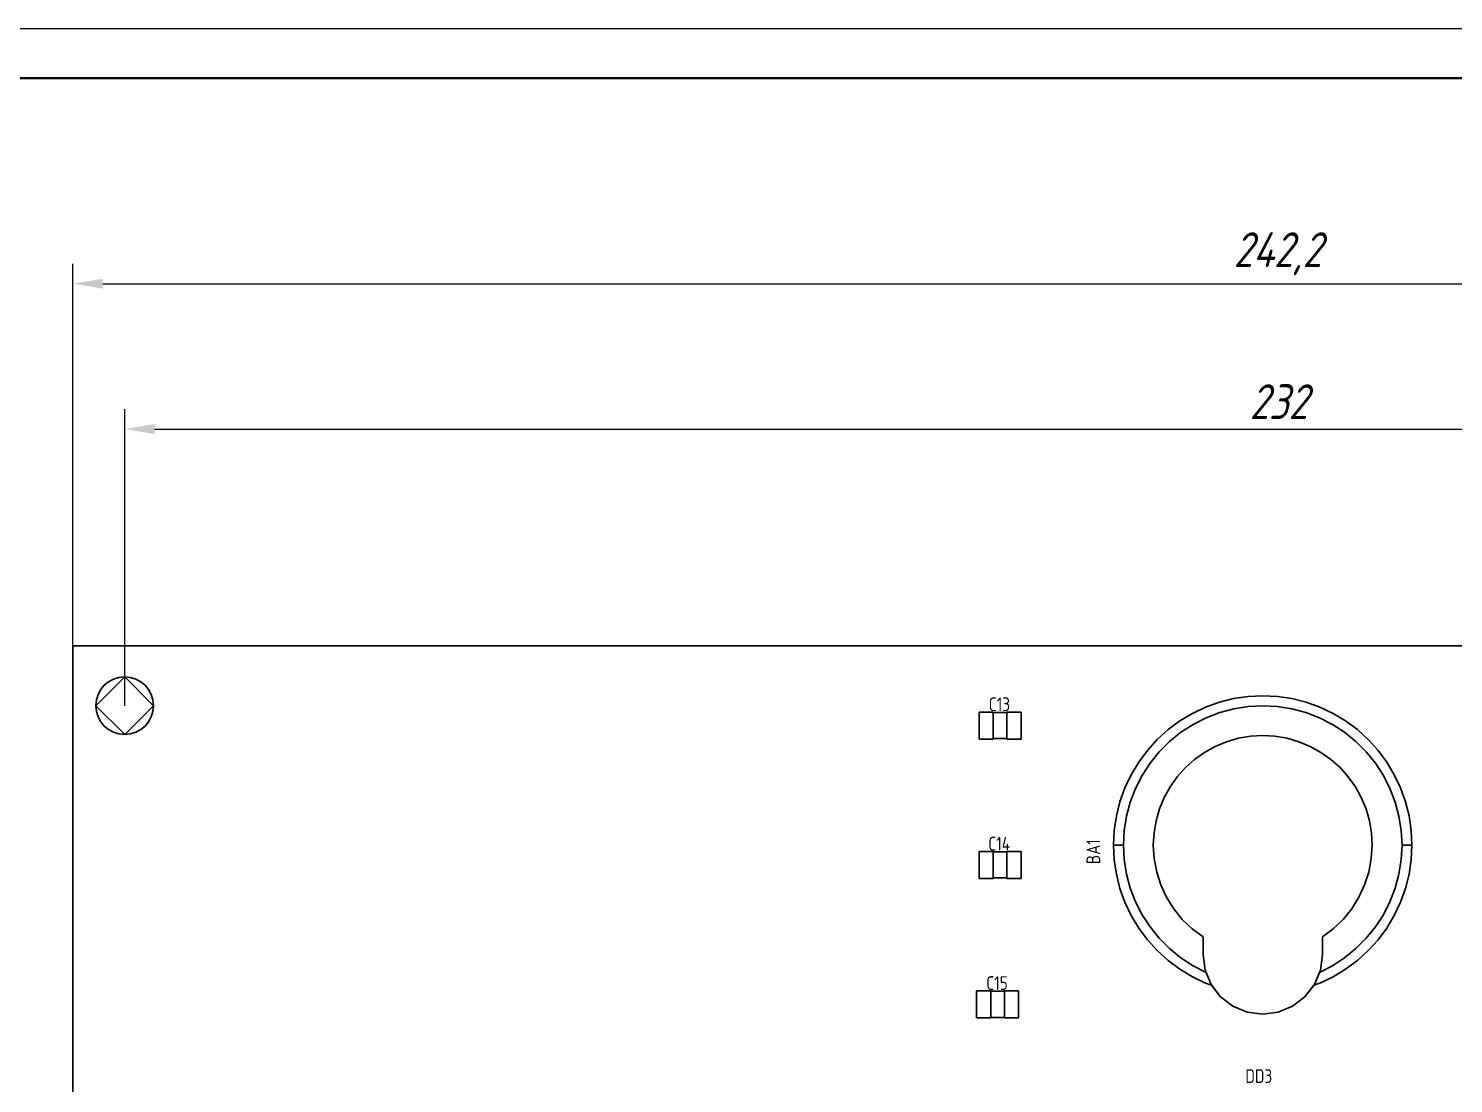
# Model space of a CAD drawing. Extents: x 346 to 4955, y 45 to 639.
# Drawn here: x 3303.7 to 3446.9, y 532.8 to 638.8 of the extents above; entities that cross this region are included whole.
import ezdxf

# ---------------------------------------------------------------- set-up
doc = ezdxf.new("R2010")
doc.units = 0
doc.header["$MEASUREMENT"] = 0
doc.layers.get('0').update_dxf_attribs({"linetype": 'CONTINUOUS'})
doc.layers.get('DEFPOINTS').update_dxf_attribs({"linetype": 'CONTINUOUS'})
doc.layers.add('KONTUR', color=7, linetype='CONTINUOUS')
doc.layers.add('Основная', color=7, linetype='CONTINUOUS', lineweight=40)
doc.styles.add('GOST type A0', font='gost.TTF', dxfattribs={"oblique": 15, "height": 3.5})
doc.dimstyles.new('GOST type A', dxfattribs={"dimtxt": 3.5, "dimasz": 3, "dimexe": 2, "dimexo": 0, "dimgap": 1, "dimtad": 1, "dimtoh": 1, "dimtxsty": 'GOST type A0', "dimcen": 0, "dimazin": 2, "dimtfac": 1, "dimtmove": 0, "dimatfit": 3, "dimfxl": 1, "dimarcsym": 0})

# ---------------------------------------------------------------- blocks, each defined once
blk = doc.blocks.new('*D4')
at = {"color": 0, "lineweight": -2, "transparency": 16777216}
for p, q in [((3313.37, 570.79), (3313.37, 600.58)), ((3545.37, 570.79), (3545.37, 600.58)), ((3316.37, 598.58), (3542.37, 598.58))]:
    blk.add_line(p, q, dxfattribs=at)
at = {"color": 0, "transparency": 16777216}
for points in [[(3316.37, 599.08), (3316.37, 598.08), (3313.37, 598.58)], [(3542.37, 599.08), (3542.37, 598.08), (3545.37, 598.58)]]:
    blk.add_solid(points, dxfattribs=at)
at = {"layer": 'DEFPOINTS', "color": 0, "transparency": 16777216}
for p in [(3545.37, 598.58), (3313.37, 570.79), (3545.37, 570.79)]:
    blk.add_point(p, dxfattribs=at)
at = {"color": 0, "transparency": 16777216, "insert": (3429.37, 601.33), "char_height": 3.5, "attachment_point": 5, "style": 'GOST type A0'}
blk.add_mtext('232', dxfattribs=at)
blk = doc.blocks.new('*D5')
at = {"color": 0, "lineweight": -2, "transparency": 16777216}
for p, q in [((3308.17, 576.79), (3308.17, 615.18)), ((3550.37, 576.79), (3550.37, 615.18)), ((3311.17, 613.18), (3547.37, 613.18))]:
    blk.add_line(p, q, dxfattribs=at)
at = {"color": 0, "transparency": 16777216}
for points in [[(3311.17, 613.68), (3311.17, 612.68), (3308.17, 613.18)], [(3547.37, 613.68), (3547.37, 612.68), (3550.37, 613.18)]]:
    blk.add_solid(points, dxfattribs=at)
at = {"layer": 'DEFPOINTS', "color": 0, "transparency": 16777216}
for p in [(3550.37, 613.18), (3308.17, 576.79), (3550.37, 576.79)]:
    blk.add_point(p, dxfattribs=at)
at = {"color": 0, "transparency": 16777216, "insert": (3429.27, 616.19), "char_height": 3.5, "attachment_point": 5, "style": 'GOST type A0'}
blk.add_mtext('242,2', dxfattribs=at)

msp = doc.modelspace()

# ---------------------------------------------------------------- linework, layer by layer
at = {"color": 7, "lineweight": 30}
for p, q in [((3550.372, 576.79), (3308.172, 576.79)), ((3313.372, 573.69), (3310.472, 570.79)), ((3316.272, 570.79), (3313.372, 573.69)), ((3426.302, 571.718), (3424.846, 571.502)), ((3426.302, 571.718), (3424.846, 571.502)), ((3426.302, 571.718), (3424.846, 571.502)), ((3426.302, 571.718), (3424.846, 571.502)), ((3427.772, 571.79), (3426.302, 571.718)), ((3427.772, 571.79), (3426.302, 571.718)), ((3427.772, 571.79), (3426.302, 571.718)), ((3427.772, 571.79), (3426.302, 571.718)), ((3429.242, 571.718), (3427.772, 571.79)), ((3429.242, 571.718), (3427.772, 571.79)), ((3429.242, 571.718), (3427.772, 571.79)), ((3429.242, 571.718), (3427.772, 571.79)), ((3430.698, 571.502), (3429.242, 571.718)), ((3430.698, 571.502), (3429.242, 571.718)), ((3430.698, 571.502), (3429.242, 571.718)), ((3430.698, 571.502), (3429.242, 571.718)), ((3310.472, 570.79), (3313.372, 567.89)), ((3313.372, 567.89), (3316.272, 570.79)), ((3399.264, 570.136), (3399.264, 567.444)), ((3400.686, 570.136), (3399.264, 570.136)), ((3399.264, 570.136), (3399.264, 567.444)), ((3399.264, 570.136), (3400.686, 570.136)), ((3399.264, 570.136), (3399.264, 567.444)), ((3400.686, 570.136), (3399.264, 570.136)), ((3399.264, 570.136), (3399.264, 567.444)), ((3399.264, 570.136), (3400.686, 570.136)), ((3400.686, 570.098), (3400.686, 570.136)), ((3400.686, 570.136), (3400.686, 567.444)), ((3400.686, 570.098), (3400.686, 570.136)), ((3400.686, 570.136), (3400.686, 567.444)), ((3403.48, 570.136), (3402.058, 570.136)), ((3402.058, 570.136), (3402.058, 570.098)), ((3402.058, 570.136), (3402.058, 567.444)), ((3402.058, 570.136), (3403.48, 570.136)), ((3403.48, 570.136), (3402.058, 570.136)), ((3402.058, 570.136), (3402.058, 570.098)), ((3402.058, 570.136), (3402.058, 567.444)), ((3402.058, 570.136), (3403.48, 570.136)), ((3403.48, 567.444), (3403.48, 570.136)), ((3403.48, 570.136), (3403.48, 567.444)), ((3403.48, 567.444), (3403.48, 570.136)), ((3403.48, 570.136), (3403.48, 567.444)), ((3422.032, 570.648), (3420.7, 570.018)), ((3422.032, 570.648), (3420.7, 570.018)), ((3422.032, 570.648), (3420.7, 570.018)), ((3422.032, 570.648), (3420.7, 570.018)), ((3423.418, 571.144), (3422.032, 570.648)), ((3423.418, 571.144), (3422.032, 570.648)), ((3423.418, 571.144), (3422.032, 570.648)), ((3423.418, 571.144), (3422.032, 570.648)), ((3424.846, 571.502), (3423.418, 571.144)), ((3424.846, 571.502), (3423.418, 571.144)), ((3424.846, 571.502), (3423.418, 571.144)), ((3424.846, 571.502), (3423.418, 571.144)), ((3424.862, 570.484), (3423.446, 570.104)), ((3424.862, 570.484), (3423.446, 570.104)), ((3426.308, 570.714), (3424.862, 570.484)), ((3426.308, 570.714), (3424.862, 570.484)), ((3427.772, 570.79), (3426.308, 570.714)), ((3427.772, 570.79), (3426.308, 570.714)), ((3429.236, 570.714), (3427.772, 570.79)), ((3429.236, 570.714), (3427.772, 570.79)), ((3430.682, 570.484), (3429.236, 570.714)), ((3430.682, 570.484), (3429.236, 570.714)), ((3432.098, 570.104), (3430.682, 570.484)), ((3432.098, 570.104), (3430.682, 570.484)), ((3432.126, 571.144), (3430.698, 571.502)), ((3432.126, 571.144), (3430.698, 571.502)), ((3432.126, 571.144), (3430.698, 571.502)), ((3432.126, 571.144), (3430.698, 571.502)), ((3433.512, 570.648), (3432.126, 571.144)), ((3433.512, 570.648), (3432.126, 571.144)), ((3433.512, 570.648), (3432.126, 571.144)), ((3433.512, 570.648), (3432.126, 571.144)), ((3434.842, 570.018), (3433.512, 570.648)), ((3434.842, 570.018), (3433.512, 570.648)), ((3434.842, 570.018), (3433.512, 570.648)), ((3434.842, 570.018), (3433.512, 570.648)), ((3402.058, 570.098), (3400.686, 570.098)), ((3400.686, 570.098), (3402.058, 570.098)), ((3402.058, 570.098), (3400.686, 570.098)), ((3400.686, 570.098), (3402.058, 570.098)), ((3419.438, 569.262), (3418.256, 568.384)), ((3419.438, 569.262), (3418.256, 568.384)), ((3419.438, 569.262), (3418.256, 568.384)), ((3419.438, 569.262), (3418.256, 568.384)), ((3420.7, 570.018), (3419.438, 569.262)), ((3420.7, 570.018), (3419.438, 569.262)), ((3420.7, 570.018), (3419.438, 569.262)), ((3420.7, 570.018), (3419.438, 569.262)), ((3420.772, 568.914), (3419.542, 568.116)), ((3420.772, 568.914), (3419.542, 568.116)), ((3422.078, 569.58), (3420.772, 568.914)), ((3422.078, 569.58), (3420.772, 568.914)), ((3423.446, 570.104), (3422.078, 569.58)), ((3423.446, 570.104), (3422.078, 569.58)), ((3433.466, 569.58), (3432.098, 570.104)), ((3433.466, 569.58), (3432.098, 570.104)), ((3434.772, 568.914), (3433.466, 569.58)), ((3434.772, 568.914), (3433.466, 569.58)), ((3436, 568.116), (3434.772, 568.914)), ((3436, 568.116), (3434.772, 568.914)), ((3436.106, 569.262), (3434.842, 570.018)), ((3436.106, 569.262), (3434.842, 570.018)), ((3436.106, 569.262), (3434.842, 570.018)), ((3436.106, 569.262), (3434.842, 570.018)), ((3437.288, 568.384), (3436.106, 569.262)), ((3437.288, 568.384), (3436.106, 569.262)), ((3437.288, 568.384), (3436.106, 569.262)), ((3437.288, 568.384), (3436.106, 569.262)), ((3399.264, 567.444), (3400.686, 567.444)), ((3399.264, 567.444), (3400.686, 567.444)), ((3399.264, 567.444), (3400.686, 567.444)), ((3399.264, 567.444), (3400.686, 567.444)), ((3400.686, 567.444), (3400.686, 567.482)), ((3400.686, 567.482), (3402.058, 567.482)), ((3400.686, 567.482), (3402.058, 567.482)), ((3400.686, 567.444), (3400.686, 567.482)), ((3400.686, 567.482), (3402.058, 567.482)), ((3400.686, 567.482), (3402.058, 567.482)), ((3402.058, 567.482), (3402.058, 567.444)), ((3402.058, 567.482), (3402.058, 567.444)), ((3402.058, 567.444), (3403.48, 567.444)), ((3402.058, 567.444), (3403.48, 567.444)), ((3402.058, 567.444), (3403.48, 567.444)), ((3402.058, 567.444), (3403.48, 567.444)), ((3417.166, 567.396), (3416.176, 566.306)), ((3417.166, 567.396), (3416.176, 566.306)), ((3417.166, 567.396), (3416.176, 566.306)), ((3417.166, 567.396), (3416.176, 566.306)), ((3418.256, 568.384), (3417.166, 567.396)), ((3418.256, 568.384), (3417.166, 567.396)), ((3418.256, 568.384), (3417.166, 567.396)), ((3418.256, 568.384), (3417.166, 567.396)), ((3419.542, 568.116), (3418.404, 567.194)), ((3419.542, 568.116), (3418.404, 567.194)), ((3425.324, 567.514), (3424.138, 567.172)), ((3425.324, 567.514), (3424.138, 567.172)), ((3426.54, 567.72), (3425.324, 567.514)), ((3426.54, 567.72), (3425.324, 567.514)), ((3427.772, 567.79), (3426.54, 567.72)), ((3427.772, 567.79), (3426.54, 567.72)), ((3429.004, 567.72), (3427.772, 567.79)), ((3429.004, 567.72), (3427.772, 567.79)), ((3430.22, 567.514), (3429.004, 567.72)), ((3430.22, 567.514), (3429.004, 567.72)), ((3431.404, 567.172), (3430.22, 567.514)), ((3431.404, 567.172), (3430.22, 567.514)), ((3437.14, 567.194), (3436, 568.116)), ((3437.14, 567.194), (3436, 568.116)), ((3438.378, 567.396), (3437.288, 568.384)), ((3438.378, 567.396), (3437.288, 568.384)), ((3438.378, 567.396), (3437.288, 568.384)), ((3438.378, 567.396), (3437.288, 568.384)), ((3439.366, 566.306), (3438.378, 567.396)), ((3439.366, 566.306), (3438.378, 567.396)), ((3439.366, 566.306), (3438.378, 567.396)), ((3439.366, 566.306), (3438.378, 567.396)), ((3416.176, 566.306), (3415.3, 565.124)), ((3416.176, 566.306), (3415.3, 565.124)), ((3416.176, 566.306), (3415.3, 565.124)), ((3416.176, 566.306), (3415.3, 565.124)), ((3417.368, 566.158), (3416.446, 565.018)), ((3417.368, 566.158), (3416.446, 565.018)), ((3418.404, 567.194), (3417.368, 566.158)), ((3418.404, 567.194), (3417.368, 566.158)), ((3421.92, 566.104), (3420.914, 565.39)), ((3421.92, 566.104), (3420.914, 565.39)), ((3423, 566.7), (3421.92, 566.104)), ((3423, 566.7), (3421.92, 566.104)), ((3424.138, 567.172), (3423, 566.7)), ((3424.138, 567.172), (3423, 566.7)), ((3432.544, 566.7), (3431.404, 567.172)), ((3432.544, 566.7), (3431.404, 567.172)), ((3433.624, 566.104), (3432.544, 566.7)), ((3433.624, 566.104), (3432.544, 566.7)), ((3434.63, 565.39), (3433.624, 566.104)), ((3434.63, 565.39), (3433.624, 566.104)), ((3438.176, 566.158), (3437.14, 567.194)), ((3438.176, 566.158), (3437.14, 567.194)), ((3439.098, 565.018), (3438.176, 566.158)), ((3439.098, 565.018), (3438.176, 566.158)), ((3440.244, 565.124), (3439.366, 566.306)), ((3440.244, 565.124), (3439.366, 566.306)), ((3440.244, 565.124), (3439.366, 566.306)), ((3440.244, 565.124), (3439.366, 566.306)), ((3415.3, 565.124), (3414.544, 563.86)), ((3415.3, 565.124), (3414.544, 563.86)), ((3415.3, 565.124), (3414.544, 563.86)), ((3415.3, 565.124), (3414.544, 563.86)), ((3416.446, 565.018), (3415.648, 563.79)), ((3416.446, 565.018), (3415.648, 563.79)), ((3419.994, 564.568), (3419.172, 563.648)), ((3419.994, 564.568), (3419.172, 563.648)), ((3420.914, 565.39), (3419.994, 564.568)), ((3420.914, 565.39), (3419.994, 564.568)), ((3435.55, 564.568), (3434.63, 565.39)), ((3435.55, 564.568), (3434.63, 565.39)), ((3436.372, 563.648), (3435.55, 564.568)), ((3436.372, 563.648), (3435.55, 564.568)), ((3439.896, 563.79), (3439.098, 565.018)), ((3439.896, 563.79), (3439.098, 565.018)), ((3441, 563.86), (3440.244, 565.124)), ((3441, 563.86), (3440.244, 565.124)), ((3441, 563.86), (3440.244, 565.124)), ((3441, 563.86), (3440.244, 565.124)), ((3414.544, 563.86), (3413.914, 562.53)), ((3414.544, 563.86), (3413.914, 562.53)), ((3414.544, 563.86), (3413.914, 562.53)), ((3414.544, 563.86), (3413.914, 562.53)), ((3415.648, 563.79), (3414.982, 562.484)), ((3415.648, 563.79), (3414.982, 562.484)), ((3419.172, 563.648), (3418.458, 562.642)), ((3419.172, 563.648), (3418.458, 562.642)), ((3437.086, 562.642), (3436.372, 563.648)), ((3437.086, 562.642), (3436.372, 563.648)), ((3440.562, 562.484), (3439.896, 563.79)), ((3440.562, 562.484), (3439.896, 563.79)), ((3441.63, 562.53), (3441, 563.86)), ((3441.63, 562.53), (3441, 563.86)), ((3441.63, 562.53), (3441, 563.86)), ((3441.63, 562.53), (3441, 563.86)), ((3413.914, 562.53), (3413.418, 561.144)), ((3413.914, 562.53), (3413.418, 561.144)), ((3413.914, 562.53), (3413.418, 561.144)), ((3413.914, 562.53), (3413.418, 561.144)), ((3414.982, 562.484), (3414.458, 561.116)), ((3414.982, 562.484), (3414.458, 561.116)), ((3417.862, 561.562), (3417.39, 560.422)), ((3417.862, 561.562), (3417.39, 560.422)), ((3418.458, 562.642), (3417.862, 561.562)), ((3418.458, 562.642), (3417.862, 561.562)), ((3437.682, 561.562), (3437.086, 562.642)), ((3437.682, 561.562), (3437.086, 562.642)), ((3438.154, 560.422), (3437.682, 561.562)), ((3438.154, 560.422), (3437.682, 561.562)), ((3441.086, 561.116), (3440.562, 562.484)), ((3441.086, 561.116), (3440.562, 562.484)), ((3442.126, 561.144), (3441.63, 562.53)), ((3442.126, 561.144), (3441.63, 562.53)), ((3442.126, 561.144), (3441.63, 562.53)), ((3442.126, 561.144), (3441.63, 562.53)), ((3413.418, 561.144), (3413.06, 559.716)), ((3413.418, 561.144), (3413.06, 559.716)), ((3413.418, 561.144), (3413.06, 559.716)), ((3413.418, 561.144), (3413.06, 559.716)), ((3414.458, 561.116), (3414.078, 559.7)), ((3414.458, 561.116), (3414.078, 559.7)), ((3417.39, 560.422), (3417.048, 559.238)), ((3417.39, 560.422), (3417.048, 559.238)), ((3438.496, 559.238), (3438.154, 560.422)), ((3438.496, 559.238), (3438.154, 560.422)), ((3441.466, 559.7), (3441.086, 561.116)), ((3441.466, 559.7), (3441.086, 561.116)), ((3442.484, 559.716), (3442.126, 561.144)), ((3442.484, 559.716), (3442.126, 561.144)), ((3442.484, 559.716), (3442.126, 561.144)), ((3442.484, 559.716), (3442.126, 561.144)), ((3413.06, 559.716), (3412.844, 558.26)), ((3413.06, 559.716), (3412.844, 558.26)), ((3413.06, 559.716), (3412.844, 558.26)), ((3413.06, 559.716), (3412.844, 558.26)), ((3414.078, 559.7), (3413.848, 558.254)), ((3414.078, 559.7), (3413.848, 558.254)), ((3417.048, 559.238), (3416.842, 558.022)), ((3417.048, 559.238), (3416.842, 558.022)), ((3438.702, 558.022), (3438.496, 559.238)), ((3438.702, 558.022), (3438.496, 559.238)), ((3441.696, 558.254), (3441.466, 559.7)), ((3441.696, 558.254), (3441.466, 559.7)), ((3442.7, 558.26), (3442.484, 559.716)), ((3442.7, 558.26), (3442.484, 559.716)), ((3442.7, 558.26), (3442.484, 559.716)), ((3442.7, 558.26), (3442.484, 559.716)), ((3412.844, 558.26), (3412.772, 556.79)), ((3412.844, 558.26), (3412.772, 556.79)), ((3412.844, 558.26), (3412.772, 556.79)), ((3412.844, 558.26), (3412.772, 556.79)), ((3413.848, 558.254), (3413.772, 556.79)), ((3413.848, 558.254), (3413.772, 556.79)), ((3416.842, 558.022), (3416.772, 556.79)), ((3416.842, 558.022), (3416.772, 556.79)), ((3438.772, 556.79), (3438.702, 558.022)), ((3438.772, 556.79), (3438.702, 558.022)), ((3441.772, 556.79), (3441.696, 558.254)), ((3441.772, 556.79), (3441.696, 558.254)), ((3442.772, 556.79), (3442.7, 558.26)), ((3442.772, 556.79), (3442.7, 558.26)), ((3442.772, 556.79), (3442.7, 558.26)), ((3442.772, 556.79), (3442.7, 558.26)), ((3399.264, 556.136), (3399.264, 553.444)), ((3400.686, 556.136), (3399.264, 556.136)), ((3399.264, 556.136), (3399.264, 553.444)), ((3399.264, 556.136), (3400.686, 556.136)), ((3399.264, 556.136), (3399.264, 553.444)), ((3400.686, 556.136), (3399.264, 556.136)), ((3399.264, 556.136), (3399.264, 553.444)), ((3399.264, 556.136), (3400.686, 556.136)), ((3400.686, 556.098), (3400.686, 556.136)), ((3400.686, 556.136), (3400.686, 553.444)), ((3400.686, 556.098), (3400.686, 556.136)), ((3400.686, 556.136), (3400.686, 553.444)), ((3402.058, 556.098), (3400.686, 556.098)), ((3400.686, 556.098), (3402.058, 556.098)), ((3402.058, 556.098), (3400.686, 556.098)), ((3400.686, 556.098), (3402.058, 556.098)), ((3403.48, 556.136), (3402.058, 556.136)), ((3402.058, 556.136), (3402.058, 556.098)), ((3402.058, 556.136), (3402.058, 553.444)), ((3402.058, 556.136), (3403.48, 556.136)), ((3403.48, 556.136), (3402.058, 556.136)), ((3402.058, 556.136), (3402.058, 556.098)), ((3402.058, 556.136), (3402.058, 553.444)), ((3402.058, 556.136), (3403.48, 556.136)), ((3403.48, 553.444), (3403.48, 556.136)), ((3403.48, 556.136), (3403.48, 553.444)), ((3403.48, 553.444), (3403.48, 556.136)), ((3403.48, 556.136), (3403.48, 553.444)), ((3412.772, 556.79), (3412.844, 555.32)), ((3412.844, 555.32), (3412.772, 556.79)), ((3412.806, 556.79), (3412.772, 556.79)), ((3412.772, 556.79), (3412.844, 555.32)), ((3412.844, 555.32), (3412.772, 556.79)), ((3412.806, 556.79), (3412.772, 556.79)), ((3412.906, 556.79), (3412.806, 556.79)), ((3412.906, 556.79), (3412.806, 556.79)), ((3413.064, 556.79), (3412.906, 556.79)), ((3413.064, 556.79), (3412.906, 556.79)), ((3413.272, 556.79), (3413.064, 556.79)), ((3413.272, 556.79), (3413.064, 556.79)), ((3413.514, 556.79), (3413.272, 556.79)), ((3413.514, 556.79), (3413.272, 556.79)), ((3413.772, 556.79), (3413.514, 556.79)), ((3413.772, 556.79), (3413.514, 556.79)), ((3413.848, 555.326), (3413.772, 556.79)), ((3413.848, 555.326), (3413.772, 556.79)), ((3416.856, 555.426), (3416.772, 556.79)), ((3416.856, 555.426), (3416.772, 556.79)), ((3438.772, 556.79), (3438.688, 555.426)), ((3438.772, 556.79), (3438.688, 555.426)), ((3441.772, 556.79), (3441.696, 555.326)), ((3441.772, 556.79), (3441.696, 555.326)), ((3442.03, 556.79), (3441.772, 556.79)), ((3442.03, 556.79), (3441.772, 556.79)), ((3442.272, 556.79), (3442.03, 556.79)), ((3442.272, 556.79), (3442.03, 556.79)), ((3442.478, 556.79), (3442.272, 556.79)), ((3442.478, 556.79), (3442.272, 556.79)), ((3442.638, 556.79), (3442.478, 556.79)), ((3442.638, 556.79), (3442.478, 556.79)), ((3442.738, 556.79), (3442.638, 556.79)), ((3442.738, 556.79), (3442.638, 556.79)), ((3442.7, 555.32), (3442.772, 556.79)), ((3442.772, 556.79), (3442.7, 555.32)), ((3442.7, 555.32), (3442.772, 556.79)), ((3442.772, 556.79), (3442.7, 555.32)), ((3442.772, 556.79), (3442.738, 556.79)), ((3442.772, 556.79), (3442.738, 556.79)), ((3412.844, 555.32), (3413.06, 553.864)), ((3413.06, 553.864), (3412.844, 555.32)), ((3412.844, 555.32), (3413.06, 553.864)), ((3413.06, 553.864), (3412.844, 555.32)), ((3414.078, 553.88), (3413.848, 555.326)), ((3414.078, 553.88), (3413.848, 555.326)), ((3417.11, 554.084), (3416.856, 555.426)), ((3417.11, 554.084), (3416.856, 555.426)), ((3438.688, 555.426), (3438.434, 554.084)), ((3438.688, 555.426), (3438.434, 554.084)), ((3441.696, 555.326), (3441.466, 553.88)), ((3441.696, 555.326), (3441.466, 553.88)), ((3442.484, 553.864), (3442.7, 555.32)), ((3442.7, 555.32), (3442.484, 553.864)), ((3442.484, 553.864), (3442.7, 555.32)), ((3442.7, 555.32), (3442.484, 553.864)), ((3399.264, 553.444), (3400.686, 553.444)), ((3399.264, 553.444), (3400.686, 553.444)), ((3399.264, 553.444), (3400.686, 553.444)), ((3399.264, 553.444), (3400.686, 553.444)), ((3400.686, 553.444), (3400.686, 553.482)), ((3400.686, 553.482), (3402.058, 553.482)), ((3400.686, 553.482), (3402.058, 553.482)), ((3400.686, 553.444), (3400.686, 553.482)), ((3400.686, 553.482), (3402.058, 553.482)), ((3400.686, 553.482), (3402.058, 553.482)), ((3402.058, 553.482), (3402.058, 553.444)), ((3402.058, 553.482), (3402.058, 553.444)), ((3402.058, 553.444), (3403.48, 553.444)), ((3402.058, 553.444), (3403.48, 553.444)), ((3402.058, 553.444), (3403.48, 553.444)), ((3402.058, 553.444), (3403.48, 553.444)), ((3413.06, 553.864), (3413.418, 552.436)), ((3413.418, 552.436), (3413.06, 553.864)), ((3413.06, 553.864), (3413.418, 552.436)), ((3413.418, 552.436), (3413.06, 553.864)), ((3414.458, 552.464), (3414.078, 553.88)), ((3414.458, 552.464), (3414.078, 553.88)), ((3417.528, 552.784), (3417.11, 554.084)), ((3417.528, 552.784), (3417.11, 554.084)), ((3438.434, 554.084), (3438.016, 552.784)), ((3438.434, 554.084), (3438.016, 552.784)), ((3441.466, 553.88), (3441.086, 552.464)), ((3441.466, 553.88), (3441.086, 552.464)), ((3442.126, 552.436), (3442.484, 553.864)), ((3442.484, 553.864), (3442.126, 552.436)), ((3442.126, 552.436), (3442.484, 553.864)), ((3442.484, 553.864), (3442.126, 552.436)), ((3413.418, 552.436), (3413.914, 551.05)), ((3413.914, 551.05), (3413.418, 552.436)), ((3413.418, 552.436), (3413.914, 551.05)), ((3413.914, 551.05), (3413.418, 552.436)), ((3414.982, 551.096), (3414.458, 552.464)), ((3414.982, 551.096), (3414.458, 552.464)), ((3418.102, 551.546), (3417.528, 552.784)), ((3418.102, 551.546), (3417.528, 552.784)), ((3418.826, 550.388), (3418.102, 551.546)), ((3418.826, 550.388), (3418.102, 551.546)), ((3437.442, 551.546), (3436.718, 550.388)), ((3437.442, 551.546), (3436.718, 550.388)), ((3438.016, 552.784), (3437.442, 551.546)), ((3438.016, 552.784), (3437.442, 551.546)), ((3441.086, 552.464), (3440.562, 551.096)), ((3441.086, 552.464), (3440.562, 551.096)), ((3441.63, 551.05), (3442.126, 552.436)), ((3442.126, 552.436), (3441.63, 551.05)), ((3441.63, 551.05), (3442.126, 552.436)), ((3442.126, 552.436), (3441.63, 551.05)), ((3413.914, 551.05), (3414.544, 549.718)), ((3414.544, 549.718), (3413.914, 551.05)), ((3413.914, 551.05), (3414.544, 549.718)), ((3414.544, 549.718), (3413.914, 551.05)), ((3415.648, 549.79), (3414.982, 551.096)), ((3415.648, 549.79), (3414.982, 551.096)), ((3419.688, 549.328), (3418.826, 550.388)), ((3419.688, 549.328), (3418.826, 550.388)), ((3436.718, 550.388), (3435.854, 549.328)), ((3436.718, 550.388), (3435.854, 549.328)), ((3440.562, 551.096), (3439.896, 549.79)), ((3440.562, 551.096), (3439.896, 549.79)), ((3441, 549.718), (3441.63, 551.05)), ((3441.63, 551.05), (3441, 549.718)), ((3441, 549.718), (3441.63, 551.05)), ((3441.63, 551.05), (3441, 549.718)), ((3414.544, 549.718), (3415.3, 548.456)), ((3415.3, 548.456), (3414.544, 549.718)), ((3414.544, 549.718), (3415.3, 548.456)), ((3415.3, 548.456), (3414.544, 549.718)), ((3416.446, 548.56), (3415.648, 549.79)), ((3416.446, 548.56), (3415.648, 549.79)), ((3420.676, 548.384), (3419.688, 549.328)), ((3420.676, 548.384), (3419.688, 549.328)), ((3435.854, 549.328), (3434.868, 548.384)), ((3435.854, 549.328), (3434.868, 548.384)), ((3439.896, 549.79), (3439.098, 548.56)), ((3439.896, 549.79), (3439.098, 548.56)), ((3440.244, 548.456), (3441, 549.718)), ((3441, 549.718), (3440.244, 548.456)), ((3440.244, 548.456), (3441, 549.718)), ((3441, 549.718), (3440.244, 548.456)), ((3415.3, 548.456), (3416.176, 547.274)), ((3416.176, 547.274), (3415.3, 548.456)), ((3415.3, 548.456), (3416.176, 547.274)), ((3416.176, 547.274), (3415.3, 548.456)), ((3416.176, 547.274), (3417.166, 546.184)), ((3417.166, 546.184), (3416.176, 547.274)), ((3416.176, 547.274), (3417.166, 546.184)), ((3417.166, 546.184), (3416.176, 547.274)), ((3417.368, 547.422), (3416.446, 548.56)), ((3417.368, 547.422), (3416.446, 548.56)), ((3418.404, 546.386), (3417.368, 547.422)), ((3418.404, 546.386), (3417.368, 547.422)), ((3421.772, 547.57), (3420.676, 548.384)), ((3421.772, 547.57), (3420.676, 548.384)), ((3421.772, 545.79), (3421.772, 547.57)), ((3421.772, 545.79), (3421.772, 547.57)), ((3434.868, 548.384), (3433.772, 547.57)), ((3434.868, 548.384), (3433.772, 547.57)), ((3433.772, 545.79), (3433.772, 547.57)), ((3433.772, 545.79), (3433.772, 547.57)), ((3438.176, 547.422), (3437.14, 546.386)), ((3438.176, 547.422), (3437.14, 546.386)), ((3439.098, 548.56), (3438.176, 547.422)), ((3439.098, 548.56), (3438.176, 547.422)), ((3438.378, 546.184), (3439.366, 547.274)), ((3439.366, 547.274), (3438.378, 546.184)), ((3438.378, 546.184), (3439.366, 547.274)), ((3439.366, 547.274), (3438.378, 546.184)), ((3439.366, 547.274), (3440.244, 548.456)), ((3440.244, 548.456), (3439.366, 547.274)), ((3439.366, 547.274), (3440.244, 548.456)), ((3440.244, 548.456), (3439.366, 547.274)), ((3417.166, 546.184), (3418.256, 545.194)), ((3418.256, 545.194), (3417.166, 546.184)), ((3417.166, 546.184), (3418.256, 545.194)), ((3418.256, 545.194), (3417.166, 546.184)), ((3419.542, 545.464), (3418.404, 546.386)), ((3419.542, 545.464), (3418.404, 546.386)), ((3421.976, 544.236), (3421.772, 545.79)), ((3421.976, 544.236), (3421.772, 545.79)), ((3433.772, 545.79), (3433.568, 544.236)), ((3433.772, 545.79), (3433.568, 544.236)), ((3437.14, 546.386), (3436, 545.464)), ((3437.14, 546.386), (3436, 545.464)), ((3437.288, 545.194), (3438.378, 546.184)), ((3438.378, 546.184), (3437.288, 545.194)), ((3437.288, 545.194), (3438.378, 546.184)), ((3438.378, 546.184), (3437.288, 545.194)), ((3418.256, 545.194), (3419.438, 544.318)), ((3419.438, 544.318), (3418.256, 545.194)), ((3418.256, 545.194), (3419.438, 544.318)), ((3419.438, 544.318), (3418.256, 545.194)), ((3420.772, 544.666), (3419.542, 545.464)), ((3420.772, 544.666), (3419.542, 545.464)), ((3422.074, 544.002), (3420.772, 544.666)), ((3422.074, 544.002), (3420.772, 544.666)), ((3434.772, 544.666), (3433.47, 544.002)), ((3434.772, 544.666), (3433.47, 544.002)), ((3436, 545.464), (3434.772, 544.666)), ((3436, 545.464), (3434.772, 544.666)), ((3436.106, 544.318), (3437.288, 545.194)), ((3437.288, 545.194), (3436.106, 544.318)), ((3436.106, 544.318), (3437.288, 545.194)), ((3437.288, 545.194), (3436.106, 544.318)), ((3419.438, 544.318), (3420.7, 543.562)), ((3420.7, 543.562), (3419.438, 544.318)), ((3419.438, 544.318), (3420.7, 543.562)), ((3420.7, 543.562), (3419.438, 544.318)), ((3420.7, 543.562), (3422.032, 542.932)), ((3422.032, 542.932), (3420.7, 543.562)), ((3420.7, 543.562), (3422.032, 542.932)), ((3422.032, 542.932), (3420.7, 543.562)), ((3422.576, 542.79), (3421.976, 544.236)), ((3422.576, 542.79), (3421.976, 544.236)), ((3422.032, 542.932), (3422.632, 542.716)), ((3422.632, 542.716), (3422.032, 542.932)), ((3422.032, 542.932), (3422.632, 542.716)), ((3422.632, 542.716), (3422.032, 542.932)), ((3432.912, 542.716), (3433.512, 542.932)), ((3433.512, 542.932), (3432.912, 542.716)), ((3432.912, 542.716), (3433.512, 542.932)), ((3433.512, 542.932), (3432.912, 542.716)), ((3433.568, 544.236), (3432.968, 542.79)), ((3433.568, 544.236), (3432.968, 542.79)), ((3433.512, 542.932), (3434.842, 543.562)), ((3434.842, 543.562), (3433.512, 542.932)), ((3433.512, 542.932), (3434.842, 543.562)), ((3434.842, 543.562), (3433.512, 542.932)), ((3434.842, 543.562), (3436.106, 544.318)), ((3436.106, 544.318), (3434.842, 543.562)), ((3434.842, 543.562), (3436.106, 544.318)), ((3436.106, 544.318), (3434.842, 543.562)), ((3399.011, 542.136), (3399.011, 539.444)), ((3400.433, 542.136), (3399.011, 542.136)), ((3399.011, 542.136), (3399.011, 539.444)), ((3399.011, 542.136), (3400.433, 542.136)), ((3399.011, 542.136), (3399.011, 539.444)), ((3400.433, 542.136), (3399.011, 542.136)), ((3399.011, 542.136), (3399.011, 539.444)), ((3399.011, 542.136), (3400.433, 542.136)), ((3400.433, 542.098), (3400.433, 542.136)), ((3400.433, 542.136), (3400.433, 539.444)), ((3400.433, 542.098), (3400.433, 542.136)), ((3400.433, 542.136), (3400.433, 539.444)), ((3401.805, 542.098), (3400.433, 542.098)), ((3400.433, 542.098), (3401.805, 542.098)), ((3401.805, 542.098), (3400.433, 542.098)), ((3400.433, 542.098), (3401.805, 542.098)), ((3403.227, 542.136), (3401.805, 542.136)), ((3401.805, 542.136), (3401.805, 542.098)), ((3401.805, 542.136), (3401.805, 539.444)), ((3401.805, 542.136), (3403.227, 542.136)), ((3403.227, 542.136), (3401.805, 542.136)), ((3401.805, 542.136), (3401.805, 542.098)), ((3401.805, 542.136), (3401.805, 539.444)), ((3401.805, 542.136), (3403.227, 542.136)), ((3403.227, 539.444), (3403.227, 542.136)), ((3403.227, 542.136), (3403.227, 539.444)), ((3403.227, 539.444), (3403.227, 542.136)), ((3403.227, 542.136), (3403.227, 539.444)), ((3423.53, 541.548), (3422.576, 542.79)), ((3423.53, 541.548), (3422.576, 542.79)), ((3422.632, 542.716), (3423.53, 541.548)), ((3422.632, 542.716), (3423.53, 541.548)), ((3423.53, 541.548), (3424.772, 540.594)), ((3424.772, 540.594), (3423.53, 541.548)), ((3423.53, 541.548), (3424.772, 540.594)), ((3424.772, 540.594), (3423.53, 541.548)), ((3430.772, 540.594), (3432.014, 541.548)), ((3432.014, 541.548), (3430.772, 540.594)), ((3430.772, 540.594), (3432.014, 541.548)), ((3432.014, 541.548), (3430.772, 540.594)), ((3432.968, 542.79), (3432.014, 541.548)), ((3432.968, 542.79), (3432.014, 541.548)), ((3432.014, 541.548), (3432.912, 542.716)), ((3432.014, 541.548), (3432.912, 542.716)), ((3424.772, 540.594), (3426.218, 539.994)), ((3426.218, 539.994), (3424.772, 540.594)), ((3424.772, 540.594), (3426.218, 539.994)), ((3426.218, 539.994), (3424.772, 540.594)), ((3429.324, 539.994), (3430.772, 540.594)), ((3430.772, 540.594), (3429.324, 539.994)), ((3429.324, 539.994), (3430.772, 540.594)), ((3430.772, 540.594), (3429.324, 539.994)), ((3399.011, 539.444), (3400.433, 539.444)), ((3399.011, 539.444), (3400.433, 539.444)), ((3399.011, 539.444), (3400.433, 539.444)), ((3399.011, 539.444), (3400.433, 539.444)), ((3400.433, 539.444), (3400.433, 539.482)), ((3400.433, 539.482), (3401.805, 539.482)), ((3400.433, 539.482), (3401.805, 539.482)), ((3400.433, 539.444), (3400.433, 539.482)), ((3400.433, 539.482), (3401.805, 539.482)), ((3400.433, 539.482), (3401.805, 539.482)), ((3401.805, 539.482), (3401.805, 539.444)), ((3401.805, 539.482), (3401.805, 539.444)), ((3401.805, 539.444), (3403.227, 539.444)), ((3401.805, 539.444), (3403.227, 539.444)), ((3401.805, 539.444), (3403.227, 539.444)), ((3401.805, 539.444), (3403.227, 539.444)), ((3426.218, 539.994), (3427.772, 539.79)), ((3427.772, 539.79), (3426.218, 539.994)), ((3426.218, 539.994), (3427.772, 539.79)), ((3427.772, 539.79), (3426.218, 539.994)), ((3427.772, 539.79), (3429.324, 539.994)), ((3429.324, 539.994), (3427.772, 539.79)), ((3427.772, 539.79), (3429.324, 539.994)), ((3429.324, 539.994), (3427.772, 539.79))]:
    msp.add_line(p, q, dxfattribs=at)
at = {"lineweight": 30}
msp.add_line((3308.172, 576.79), (3308.172, 215.59), dxfattribs=at)
at = {"color": 7, "lineweight": 30}
for start, end in [(90, 180), (0, 90), (180, 270), (270, 0)]:
    msp.add_arc((3313.372, 570.79), 2.9, start, end, dxfattribs=at)
at = {"layer": 'KONTUR'}
msp.add_line((3149.803, 638.812), (3990.803, 638.812), dxfattribs=at)
at = {"layer": 'Основная'}
msp.add_line((3985.803, 633.812), (3169.803, 633.812), dxfattribs=at)

# ---------------------------------------------------------------- texts
at = {"color": 7, "lineweight": 30, "style": 'GOST type A0'}
for s, p in [('C13', (3400.235, 570.24)), ('C14', (3400.184, 556.24)), ('C15', (3399.982, 542.24)), ('DD3', (3426.029, 532.894))]:
    msp.add_text(s, height=1.3796, dxfattribs=at).set_placement(p)
msp.add_text('BA1', height=1.3796, rotation=90, dxfattribs=at).set_placement((3411.432, 554.868))

# ---------------------------------------------------------------- dimensions: what is measured, and where the dimension line sits
for base, p1, p2, picture, middle in [((3550.372, 613.175), (3308.172, 576.79), (3550.372, 576.79), '*D5', (3429.272, 616.189)), ((3545.372, 598.583), (3313.372, 570.79), (3545.372, 570.79), '*D4', (3429.372, 601.334))]:
    dim = msp.add_linear_dim(base=base, p1=p1, p2=p2, dimstyle='GOST type A')
    dim.commit()
    dim.dimension.update_dxf_attribs({"geometry": picture, "text_midpoint": middle})

doc.saveas('drawing.dxf')
